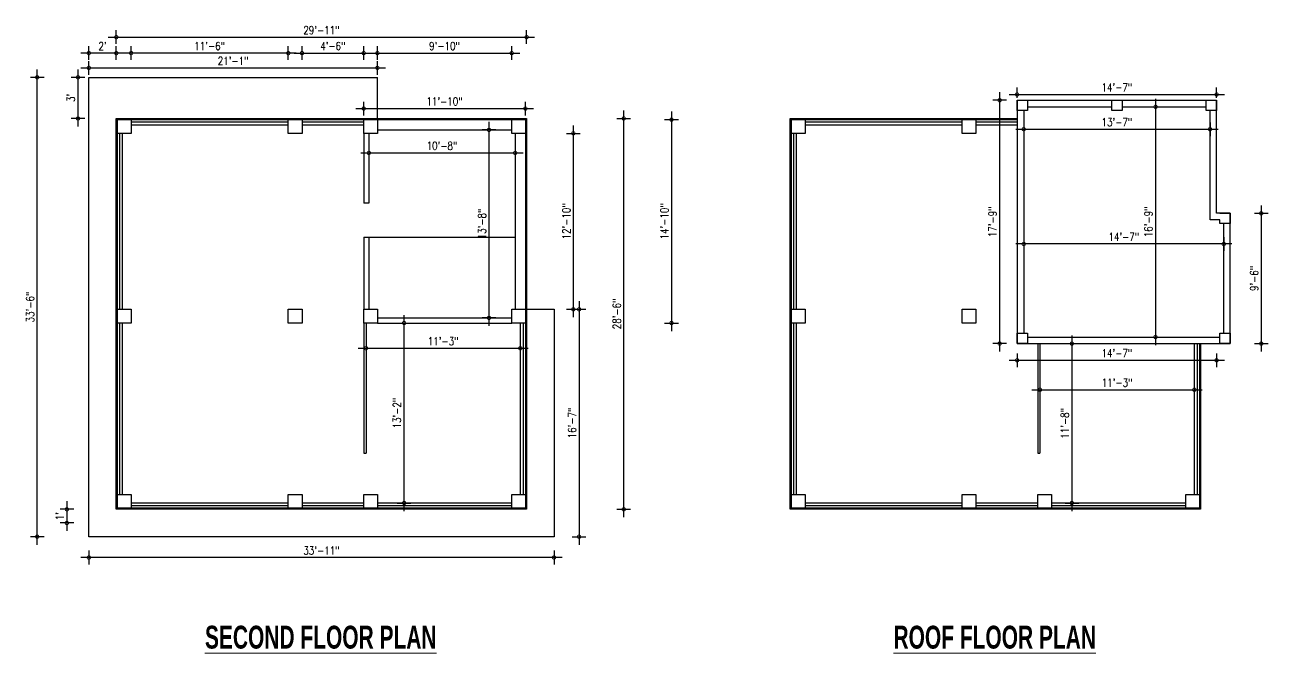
# Model space of a CAD drawing. Header units: inches. Extents: x -5000150 to -4989519, y -3262115 to -3259800.
# Drawn here: x -4990606 to -4989519, y -3262061 to -3261512 of the extents above; entities that cross this region are included whole.
import ezdxf

# ---------------------------------------------------------------- set-up
doc = ezdxf.new("R2010")
doc.units = ezdxf.units.IN
doc.header["$LTSCALE"] = 2
doc.header["$MEASUREMENT"] = 0
doc.header["$PDMODE"] = 34
doc.layers.get('0').update_dxf_attribs({"linetype": 'CONTINUOUS'})
doc.layers.get('DEFPOINTS').update_dxf_attribs({"color": 141, "linetype": 'CONTINUOUS'})
doc.layers.add('Text-100.w', color=254, linetype='CONTINUOUS', lineweight=9)
doc.styles.add('Arial', font='arial.ttf', dxfattribs={"width": 0.8, "height": 12})
doc.styles.add('ROMANS', font='Romans.shx', dxfattribs={"width": 0.8})
doc.dimstyles.new('8 SCALE', dxfattribs={"dimscale": 0, "dimtxt": 7, "dimasz": 6, "dimexe": 6, "dimexo": 2, "dimgap": 2, "dimtad": 1, "dimdec": 0, "dimzin": 0, "dimdsep": 46, "dimlunit": 4, "dimtxsty": 'ROMANS', "dimblk": 'DOTSMALL', "dimcen": 0, "dimdle": 7, "dimclrd": 8, "dimclre": 8, "dimclrt": 3, "dimadec": 0, "dimazin": 0, "dimtfac": 1, "dimtdec": 0, "dimtofl": 0, "dimtmove": 2, "dimatfit": 3, "dimfxl": 6, "dimfxlon": 1, "dimtolj": 1, "dimtzin": 0, "dimarcsym": 0})

# ---------------------------------------------------------------- blocks, each defined once
blk = doc.blocks.new('_DOTSMALL')
at = {"color": 0, "linetype": 'ByBlock', "const_width": 0.5}
blk.add_lwpolyline([(-0.0625, 0, 1), (0.0625, 0, 1)], format="xyb", close=True, dxfattribs=at)
blk = doc.blocks.new('*D594')
at = {"color": 8, "lineweight": -2, "ltscale": 0.5, "transparency": 16777216}
for p, q in [((-4990363.9, -3261542.4), (-4990363.9, -3261530.4)), ((-4990309.9, -3261542.4), (-4990309.9, -3261530.4)), ((-4990370.9, -3261536.4), (-4990302.9, -3261536.4))]:
    blk.add_line(p, q, dxfattribs=at)
at = {"layer": 'DEFPOINTS', "color": 0, "ltscale": 0.5, "transparency": 16777216}
for p in [(-4990309.9, -3261536.4), (-4990363.9, -3261594.6), (-4990309.9, -3261594.6)]:
    blk.add_point(p, dxfattribs=at)
at = {"color": 8, "lineweight": -2, "ltscale": 0.5, "transparency": 16777216, "xscale": 6, "yscale": 6, "zscale": 6, "rotation": 180}
blk.add_blockref('_DOTSMALL', (-4990363.9, -3261536.4), dxfattribs=at)
at = {"color": 8, "lineweight": -2, "ltscale": 0.5, "transparency": 16777216, "xscale": 6, "yscale": 6, "zscale": 6}
blk.add_blockref('_DOTSMALL', (-4990309.9, -3261536.4), dxfattribs=at)
at = {"color": 3, "ltscale": 0.5, "transparency": 16777216, "insert": (-4990336.9, -3261530.2), "char_height": 7, "attachment_point": 5, "style": 'ROMANS'}
blk.add_mtext('\\A1;4\'-6"', dxfattribs=at)
blk = doc.blocks.new('*D595')
at = {"color": 8, "lineweight": -2, "ltscale": 0.5, "transparency": 16777216}
for p, q in [((-4990297.9, -3261542.4), (-4990297.9, -3261530.4)), ((-4990180.4, -3261542.4), (-4990180.4, -3261530.4)), ((-4990304.9, -3261536.4), (-4990173.4, -3261536.4))]:
    blk.add_line(p, q, dxfattribs=at)
at = {"layer": 'DEFPOINTS', "color": 0, "ltscale": 0.5, "transparency": 16777216}
for p in [(-4990180.4, -3261536.4), (-4990297.9, -3261594.6), (-4990180.4, -3261594.6)]:
    blk.add_point(p, dxfattribs=at)
at = {"color": 8, "lineweight": -2, "ltscale": 0.5, "transparency": 16777216, "xscale": 6, "yscale": 6, "zscale": 6, "rotation": 180}
blk.add_blockref('_DOTSMALL', (-4990297.9, -3261536.4), dxfattribs=at)
at = {"color": 8, "lineweight": -2, "ltscale": 0.5, "transparency": 16777216, "xscale": 6, "yscale": 6, "zscale": 6}
blk.add_blockref('_DOTSMALL', (-4990180.4, -3261536.4), dxfattribs=at)
at = {"color": 3, "ltscale": 0.5, "transparency": 16777216, "insert": (-4990239.2, -3261530.2), "char_height": 7, "attachment_point": 5, "style": 'ROMANS'}
blk.add_mtext('\\A1;9\'-10"', dxfattribs=at)
blk = doc.blocks.new('*D596')
at = {"color": 8, "lineweight": -2, "ltscale": 0.5, "transparency": 16777216}
for p, q in [((-4990513.4, -3261542.4), (-4990513.4, -3261530.4)), ((-4990375.9, -3261542.4), (-4990375.9, -3261530.4)), ((-4990368.9, -3261536.4), (-4990520.4, -3261536.4))]:
    blk.add_line(p, q, dxfattribs=at)
at = {"layer": 'DEFPOINTS', "color": 0, "ltscale": 0.5, "transparency": 16777216}
for p in [(-4990513.4, -3261536.4), (-4990513.4, -3261594.6), (-4990375.9, -3261594.6)]:
    blk.add_point(p, dxfattribs=at)
at = {"color": 8, "lineweight": -2, "ltscale": 0.5, "transparency": 16777216, "xscale": 6, "yscale": 6, "zscale": 6, "rotation": 180}
blk.add_blockref('_DOTSMALL', (-4990513.4, -3261536.4), dxfattribs=at)
at = {"color": 8, "lineweight": -2, "ltscale": 0.5, "transparency": 16777216, "xscale": 6, "yscale": 6, "zscale": 6}
blk.add_blockref('_DOTSMALL', (-4990375.9, -3261536.4), dxfattribs=at)
at = {"color": 3, "ltscale": 0.5, "transparency": 16777216, "insert": (-4990444.7, -3261530.2), "char_height": 7, "attachment_point": 5, "style": 'ROMANS'}
blk.add_mtext('\\A1;11\'-6"', dxfattribs=at)
blk = doc.blocks.new('*D597')
at = {"color": 8, "lineweight": -2, "ltscale": 0.5, "transparency": 16777216}
for p, q in [((-4990533.4, -3261522.4), (-4990160.4, -3261522.4)), ((-4990526.4, -3261528.4), (-4990526.4, -3261516.4)), ((-4990167.4, -3261528.4), (-4990167.4, -3261516.4))]:
    blk.add_line(p, q, dxfattribs=at)
at = {"layer": 'DEFPOINTS', "color": 0, "ltscale": 0.5, "transparency": 16777216}
for p in [(-4990167.4, -3261522.4), (-4990526.4, -3261593.6), (-4990167.4, -3261593.6)]:
    blk.add_point(p, dxfattribs=at)
at = {"color": 8, "lineweight": -2, "ltscale": 0.5, "transparency": 16777216, "xscale": 6, "yscale": 6, "zscale": 6, "rotation": 180}
blk.add_blockref('_DOTSMALL', (-4990526.4, -3261522.4), dxfattribs=at)
at = {"color": 8, "lineweight": -2, "ltscale": 0.5, "transparency": 16777216, "xscale": 6, "yscale": 6, "zscale": 6}
blk.add_blockref('_DOTSMALL', (-4990167.4, -3261522.4), dxfattribs=at)
at = {"color": 3, "ltscale": 0.5, "transparency": 16777216, "insert": (-4990346.9, -3261516.3), "char_height": 7, "attachment_point": 5, "style": 'ROMANS'}
blk.add_mtext('\\A1;29\'-11"', dxfattribs=at)
blk = doc.blocks.new('*D598')
at = {"color": 8, "lineweight": -2, "ltscale": 0.5, "transparency": 16777216}
for p, q in [((-4990082.4, -3261942.6), (-4990082.4, -3261586.6)), ((-4990088.4, -3261593.6), (-4990076.4, -3261593.6)), ((-4990088.4, -3261935.6), (-4990076.4, -3261935.6))]:
    blk.add_line(p, q, dxfattribs=at)
at = {"layer": 'DEFPOINTS', "color": 0, "ltscale": 0.5, "transparency": 16777216}
for p in [(-4990167.4, -3261593.6), (-4990082.4, -3261593.6), (-4990167.4, -3261935.6)]:
    blk.add_point(p, dxfattribs=at)
at = {"color": 8, "lineweight": -2, "ltscale": 0.5, "transparency": 16777216, "xscale": 6, "yscale": 6, "zscale": 6}
for p, rotation in [((-4990082.4, -3261593.6), 90), ((-4990082.4, -3261935.6), 270)]:
    blk.add_blockref('_DOTSMALL', p, dxfattribs=dict(at, rotation=rotation))
at = {"color": 3, "ltscale": 0.5, "transparency": 16777216, "insert": (-4990088.5, -3261764.6), "char_height": 7, "attachment_point": 5, "rotation": 90, "style": 'ROMANS'}
blk.add_mtext('\\A1;28\'-6"', dxfattribs=at)
blk = doc.blocks.new('*D599')
at = {"color": 8, "lineweight": -2, "ltscale": 0.5, "transparency": 16777216}
for p, q in [((-4990126.5, -3261767.6), (-4990126.5, -3261599.6)), ((-4990132.5, -3261606.6), (-4990120.5, -3261606.6)), ((-4990132.5, -3261760.6), (-4990120.5, -3261760.6))]:
    blk.add_line(p, q, dxfattribs=at)
at = {"layer": 'DEFPOINTS', "color": 0, "ltscale": 0.5, "transparency": 16777216}
for p in [(-4990180.4, -3261606.6), (-4990126.5, -3261606.6), (-4990180.4, -3261760.6)]:
    blk.add_point(p, dxfattribs=at)
at = {"color": 8, "lineweight": -2, "ltscale": 0.5, "transparency": 16777216, "xscale": 6, "yscale": 6, "zscale": 6}
for p, rotation in [((-4990126.5, -3261606.6), 90), ((-4990126.5, -3261760.6), 270)]:
    blk.add_blockref('_DOTSMALL', p, dxfattribs=dict(at, rotation=rotation))
at = {"color": 3, "ltscale": 0.5, "transparency": 16777216, "insert": (-4990132.6, -3261683.6), "char_height": 7, "attachment_point": 5, "rotation": 90, "style": 'ROMANS'}
blk.add_mtext('\\A1;12\'-10"', dxfattribs=at)
blk = doc.blocks.new('*D600')
at = {"color": 8, "lineweight": -2, "ltscale": 0.5, "transparency": 16777216}
for p, q in [((-4990121.5, -3261753.6), (-4990121.5, -3261966.6)), ((-4990127.5, -3261760.6), (-4990115.5, -3261760.6)), ((-4990127.5, -3261959.6), (-4990115.5, -3261959.6))]:
    blk.add_line(p, q, dxfattribs=at)
at = {"layer": 'DEFPOINTS', "color": 0, "ltscale": 0.5, "transparency": 16777216}
for p in [(-4990143.4, -3261760.6), (-4990143.4, -3261959.6), (-4990121.5, -3261959.6)]:
    blk.add_point(p, dxfattribs=at)
at = {"color": 8, "lineweight": -2, "ltscale": 0.5, "transparency": 16777216, "xscale": 6, "yscale": 6, "zscale": 6}
for p, rotation in [((-4990121.5, -3261760.6), 90), ((-4990121.5, -3261959.6), 270)]:
    blk.add_blockref('_DOTSMALL', p, dxfattribs=dict(at, rotation=rotation))
at = {"color": 3, "ltscale": 0.5, "transparency": 16777216, "insert": (-4990127.6, -3261860.1), "char_height": 7, "attachment_point": 5, "rotation": 90, "style": 'ROMANS'}
blk.add_mtext('\\A1;16\'-7"', dxfattribs=at)
blk = doc.blocks.new('*D601')
at = {"color": 8, "lineweight": -2, "ltscale": 0.5, "transparency": 16777216}
for p, q in [((-4990280.6, -3261772.6), (-4990268.6, -3261772.6)), ((-4990274.6, -3261937.1), (-4990274.6, -3261765.6)), ((-4990280.6, -3261930.1), (-4990268.6, -3261930.1))]:
    blk.add_line(p, q, dxfattribs=at)
at = {"layer": 'DEFPOINTS', "color": 0, "ltscale": 0.5, "transparency": 16777216}
for p in [(-4990297.9, -3261772.6), (-4990274.6, -3261772.6), (-4990297.9, -3261930.1)]:
    blk.add_point(p, dxfattribs=at)
at = {"color": 8, "lineweight": -2, "ltscale": 0.5, "transparency": 16777216, "xscale": 6, "yscale": 6, "zscale": 6}
for p, rotation in [((-4990274.6, -3261772.6), 90), ((-4990274.6, -3261930.1), 270)]:
    blk.add_blockref('_DOTSMALL', p, dxfattribs=dict(at, rotation=rotation))
at = {"color": 3, "ltscale": 0.5, "transparency": 16777216, "insert": (-4990280.8, -3261851.4), "char_height": 7, "attachment_point": 5, "rotation": 90, "style": 'ROMANS'}
blk.add_mtext('\\A1;13\'-2"', dxfattribs=at)
blk = doc.blocks.new('*D619')
at = {"color": 8, "lineweight": -2, "ltscale": 0.5, "transparency": 16777216}
for p, q in [((-4989745.2, -3261805.2), (-4989556.7, -3261805.2)), ((-4989738.2, -3261799.2), (-4989738.2, -3261811.2)), ((-4989563.7, -3261799.2), (-4989563.7, -3261811.2))]:
    blk.add_line(p, q, dxfattribs=at)
at = {"layer": 'DEFPOINTS', "color": 0, "ltscale": 0.5, "transparency": 16777216}
for p in [(-4989738.2, -3261790.6), (-4989563.7, -3261790.6), (-4989563.7, -3261805.2)]:
    blk.add_point(p, dxfattribs=at)
at = {"color": 8, "lineweight": -2, "ltscale": 0.5, "transparency": 16777216, "xscale": 6, "yscale": 6, "zscale": 6, "rotation": 180}
blk.add_blockref('_DOTSMALL', (-4989738.2, -3261805.2), dxfattribs=at)
at = {"color": 8, "lineweight": -2, "ltscale": 0.5, "transparency": 16777216, "xscale": 6, "yscale": 6, "zscale": 6}
blk.add_blockref('_DOTSMALL', (-4989563.7, -3261805.2), dxfattribs=at)
at = {"color": 3, "ltscale": 0.5, "transparency": 16777216, "insert": (-4989650.9, -3261799), "char_height": 7, "attachment_point": 5, "style": 'ROMANS'}
blk.add_mtext('\\A1;14\'-7"', dxfattribs=at)
blk = doc.blocks.new('*D621')
at = {"color": 8, "lineweight": -2, "ltscale": 0.5, "transparency": 16777216}
for p, q in [((-4989732.4, -3261597), (-4989732.4, -3261609)), ((-4989569.4, -3261597), (-4989569.4, -3261609)), ((-4989739.4, -3261603), (-4989562.4, -3261603))]:
    blk.add_line(p, q, dxfattribs=at)
at = {"layer": 'DEFPOINTS', "color": 0, "ltscale": 0.5, "transparency": 16777216}
for p in [(-4989732.4, -3261586.6), (-4989569.4, -3261586.6), (-4989569.4, -3261603)]:
    blk.add_point(p, dxfattribs=at)
at = {"color": 8, "lineweight": -2, "ltscale": 0.5, "transparency": 16777216, "xscale": 6, "yscale": 6, "zscale": 6, "rotation": 180}
blk.add_blockref('_DOTSMALL', (-4989732.4, -3261603), dxfattribs=at)
at = {"color": 8, "lineweight": -2, "ltscale": 0.5, "transparency": 16777216, "xscale": 6, "yscale": 6, "zscale": 6}
blk.add_blockref('_DOTSMALL', (-4989569.4, -3261603), dxfattribs=at)
at = {"color": 3, "ltscale": 0.5, "transparency": 16777216, "insert": (-4989650.9, -3261596.8), "char_height": 7, "attachment_point": 5, "style": 'ROMANS'}
blk.add_mtext('\\A1;13\'-7"', dxfattribs=at)
blk = doc.blocks.new('*D622')
at = {"color": 8, "lineweight": -2, "ltscale": 0.5, "transparency": 16777216}
for p, q in [((-4989732.4, -3261697.4), (-4989732.4, -3261709.4)), ((-4989557.4, -3261697.4), (-4989557.4, -3261709.4)), ((-4989550.4, -3261703.4), (-4989739.4, -3261703.4))]:
    blk.add_line(p, q, dxfattribs=at)
at = {"layer": 'DEFPOINTS', "color": 0, "ltscale": 0.5, "transparency": 16777216}
for p in [(-4989732.4, -3261685.6), (-4989557.4, -3261685.6), (-4989732.4, -3261703.4)]:
    blk.add_point(p, dxfattribs=at)
at = {"color": 8, "lineweight": -2, "ltscale": 0.5, "transparency": 16777216, "xscale": 6, "yscale": 6, "zscale": 6, "rotation": 180}
blk.add_blockref('_DOTSMALL', (-4989732.4, -3261703.4), dxfattribs=at)
at = {"color": 8, "lineweight": -2, "ltscale": 0.5, "transparency": 16777216, "xscale": 6, "yscale": 6, "zscale": 6}
blk.add_blockref('_DOTSMALL', (-4989557.4, -3261703.4), dxfattribs=at)
at = {"color": 3, "ltscale": 0.5, "transparency": 16777216, "insert": (-4989644.9, -3261697.2), "char_height": 7, "attachment_point": 5, "style": 'ROMANS'}
blk.add_mtext('\\A1;14\'-7"', dxfattribs=at)
blk = doc.blocks.new('*D623')
at = {"color": 8, "lineweight": -2, "ltscale": 0.5, "transparency": 16777216}
for p, q in [((-4989617.1, -3261576.4), (-4989617.1, -3261791.9)), ((-4989623.1, -3261583.4), (-4989611.1, -3261583.4)), ((-4989623.1, -3261784.9), (-4989611.1, -3261784.9))]:
    blk.add_line(p, q, dxfattribs=at)
at = {"layer": 'DEFPOINTS', "color": 0, "ltscale": 0.5, "transparency": 16777216}
for p in [(-4989646.4, -3261583.4), (-4989646.4, -3261784.9), (-4989617.1, -3261784.9)]:
    blk.add_point(p, dxfattribs=at)
at = {"color": 8, "lineweight": -2, "ltscale": 0.5, "transparency": 16777216, "xscale": 6, "yscale": 6, "zscale": 6}
for p, rotation in [((-4989617.1, -3261583.4), 90), ((-4989617.1, -3261784.9), 270)]:
    blk.add_blockref('_DOTSMALL', p, dxfattribs=dict(at, rotation=rotation))
at = {"color": 3, "ltscale": 0.5, "transparency": 16777216, "insert": (-4989623.3, -3261684.1), "char_height": 7, "attachment_point": 5, "rotation": 90, "style": 'ROMANS'}
blk.add_mtext('\\A1;16\'-9"', dxfattribs=at)
blk = doc.blocks.new('*D624')
at = {"color": 8, "lineweight": -2, "ltscale": 0.5, "transparency": 16777216}
for p, q in [((-4989747.5, -3261577.6), (-4989759.5, -3261577.6)), ((-4989753.5, -3261570.6), (-4989753.5, -3261797.6)), ((-4989747.5, -3261790.6), (-4989759.5, -3261790.6))]:
    blk.add_line(p, q, dxfattribs=at)
at = {"layer": 'DEFPOINTS', "color": 0, "ltscale": 0.5, "transparency": 16777216}
for p in [(-4989738.2, -3261577.6), (-4989753.5, -3261790.6), (-4989738.2, -3261790.6)]:
    blk.add_point(p, dxfattribs=at)
at = {"color": 8, "lineweight": -2, "ltscale": 0.5, "transparency": 16777216, "xscale": 6, "yscale": 6, "zscale": 6}
for p, rotation in [((-4989753.5, -3261577.6), 90), ((-4989753.5, -3261790.6), 270)]:
    blk.add_blockref('_DOTSMALL', p, dxfattribs=dict(at, rotation=rotation))
at = {"color": 3, "ltscale": 0.5, "transparency": 16777216, "insert": (-4989759.7, -3261684.1), "char_height": 7, "attachment_point": 5, "rotation": 90, "style": 'ROMANS'}
blk.add_mtext('\\A1;17\'-9"', dxfattribs=at)
blk = doc.blocks.new('*D625')
at = {"color": 8, "lineweight": -2, "ltscale": 0.5, "transparency": 16777216}
for p, q in [((-4989530.6, -3261676.6), (-4989518.6, -3261676.6)), ((-4989524.6, -3261669.6), (-4989524.6, -3261797.6)), ((-4989530.6, -3261790.6), (-4989518.6, -3261790.6))]:
    blk.add_line(p, q, dxfattribs=at)
at = {"layer": 'DEFPOINTS', "color": 0, "ltscale": 0.5, "transparency": 16777216}
for p in [(-4989551.7, -3261676.6), (-4989551.7, -3261790.6), (-4989524.6, -3261790.6)]:
    blk.add_point(p, dxfattribs=at)
at = {"color": 8, "lineweight": -2, "ltscale": 0.5, "transparency": 16777216, "xscale": 6, "yscale": 6, "zscale": 6}
for p, rotation in [((-4989524.6, -3261676.6), 90), ((-4989524.6, -3261790.6), 270)]:
    blk.add_blockref('_DOTSMALL', p, dxfattribs=dict(at, rotation=rotation))
at = {"color": 3, "ltscale": 0.5, "transparency": 16777216, "insert": (-4989530.7, -3261733.6), "char_height": 7, "attachment_point": 5, "rotation": 90, "style": 'ROMANS'}
blk.add_mtext('\\A1;9\'-6"', dxfattribs=at)
blk = doc.blocks.new('*D626')
at = {"color": 8, "lineweight": -2, "ltscale": 0.5, "transparency": 16777216}
for p, q in [((-4989718.2, -3261825), (-4989718.2, -3261837)), ((-4989583.2, -3261825), (-4989583.2, -3261837)), ((-4989725.2, -3261831), (-4989576.2, -3261831))]:
    blk.add_line(p, q, dxfattribs=at)
at = {"layer": 'DEFPOINTS', "color": 0, "ltscale": 0.5, "transparency": 16777216}
for p in [(-4989718.2, -3261790.6), (-4989583.2, -3261790.6), (-4989583.2, -3261831)]:
    blk.add_point(p, dxfattribs=at)
at = {"color": 8, "lineweight": -2, "ltscale": 0.5, "transparency": 16777216, "xscale": 6, "yscale": 6, "zscale": 6, "rotation": 180}
blk.add_blockref('_DOTSMALL', (-4989718.2, -3261831), dxfattribs=at)
at = {"color": 8, "lineweight": -2, "ltscale": 0.5, "transparency": 16777216, "xscale": 6, "yscale": 6, "zscale": 6}
blk.add_blockref('_DOTSMALL', (-4989583.2, -3261831), dxfattribs=at)
at = {"color": 3, "ltscale": 0.5, "transparency": 16777216, "insert": (-4989650.7, -3261824.8), "char_height": 7, "attachment_point": 5, "style": 'ROMANS'}
blk.add_mtext('\\A1;11\'-3"', dxfattribs=at)
blk = doc.blocks.new('*D627')
at = {"color": 8, "lineweight": -2, "ltscale": 0.5, "transparency": 16777216}
for p, q in [((-4989690.3, -3261783.6), (-4989690.3, -3261937.1)), ((-4989696.3, -3261790.6), (-4989684.3, -3261790.6)), ((-4989696.3, -3261930.1), (-4989684.3, -3261930.1))]:
    blk.add_line(p, q, dxfattribs=at)
at = {"layer": 'DEFPOINTS', "color": 0, "ltscale": 0.5, "transparency": 16777216}
for p in [(-4989718.2, -3261790.6), (-4989708.2, -3261930.1), (-4989690.3, -3261930.1)]:
    blk.add_point(p, dxfattribs=at)
at = {"color": 8, "lineweight": -2, "ltscale": 0.5, "transparency": 16777216, "xscale": 6, "yscale": 6, "zscale": 6}
for p, rotation in [((-4989690.3, -3261790.6), 90), ((-4989690.3, -3261930.1), 270)]:
    blk.add_blockref('_DOTSMALL', p, dxfattribs=dict(at, rotation=rotation))
at = {"color": 3, "ltscale": 0.5, "transparency": 16777216, "insert": (-4989696.4, -3261860.4), "char_height": 7, "attachment_point": 5, "rotation": 90, "style": 'ROMANS'}
blk.add_mtext('\\A1;11\'-8"', dxfattribs=at)
blk = doc.blocks.new('*D628')
at = {"color": 8, "lineweight": -2, "ltscale": 0.5, "transparency": 16777216}
for p, q in [((-4990314.9, -3261794.7), (-4990165.9, -3261794.7)), ((-4990307.9, -3261788.7), (-4990307.9, -3261800.7)), ((-4990172.9, -3261788.7), (-4990172.9, -3261800.7))]:
    blk.add_line(p, q, dxfattribs=at)
at = {"layer": 'DEFPOINTS', "color": 0, "ltscale": 0.5, "transparency": 16777216}
for p in [(-4990307.9, -3261772.6), (-4990172.9, -3261772.6), (-4990172.9, -3261794.7)]:
    blk.add_point(p, dxfattribs=at)
at = {"color": 8, "lineweight": -2, "ltscale": 0.5, "transparency": 16777216, "xscale": 6, "yscale": 6, "zscale": 6, "rotation": 180}
blk.add_blockref('_DOTSMALL', (-4990307.9, -3261794.7), dxfattribs=at)
at = {"color": 8, "lineweight": -2, "ltscale": 0.5, "transparency": 16777216, "xscale": 6, "yscale": 6, "zscale": 6}
blk.add_blockref('_DOTSMALL', (-4990172.9, -3261794.7), dxfattribs=at)
at = {"color": 3, "ltscale": 0.5, "transparency": 16777216, "insert": (-4990240.4, -3261788.5), "char_height": 7, "attachment_point": 5, "style": 'ROMANS'}
blk.add_mtext('\\A1;11\'-3"', dxfattribs=at)
blk = doc.blocks.new('*D629')
at = {"color": 8, "lineweight": -2, "ltscale": 0.5, "transparency": 16777216}
for p, q in [((-4989738.2, -3261575.6), (-4989738.2, -3261566.6)), ((-4989563.7, -3261575.6), (-4989563.7, -3261566.6)), ((-4989745.2, -3261572.6), (-4989556.7, -3261572.6))]:
    blk.add_line(p, q, dxfattribs=at)
at = {"layer": 'DEFPOINTS', "color": 0, "ltscale": 0.5, "transparency": 16777216}
for p in [(-4989738.2, -3261577.6), (-4989563.7, -3261572.6), (-4989563.7, -3261577.6)]:
    blk.add_point(p, dxfattribs=at)
at = {"color": 8, "lineweight": -2, "ltscale": 0.5, "transparency": 16777216, "xscale": 6, "yscale": 6, "zscale": 6, "rotation": 180}
blk.add_blockref('_DOTSMALL', (-4989738.2, -3261572.6), dxfattribs=at)
at = {"color": 8, "lineweight": -2, "ltscale": 0.5, "transparency": 16777216, "xscale": 6, "yscale": 6, "zscale": 6}
blk.add_blockref('_DOTSMALL', (-4989563.7, -3261572.6), dxfattribs=at)
at = {"color": 3, "ltscale": 0.5, "transparency": 16777216, "insert": (-4989650.9, -3261566.4), "char_height": 7, "attachment_point": 5, "style": 'ROMANS'}
blk.add_mtext('\\A1;14\'-7"', dxfattribs=at)
blk = doc.blocks.new('*D634')
at = {"color": 8, "lineweight": -2, "ltscale": 0.5, "transparency": 16777216}
for p, q in [((-4990563.6, -3261935.6), (-4990575.6, -3261935.6)), ((-4990569.6, -3261928.6), (-4990569.6, -3261954.6)), ((-4990563.6, -3261947.6), (-4990575.6, -3261947.6))]:
    blk.add_line(p, q, dxfattribs=at)
at = {"layer": 'DEFPOINTS', "color": 0, "ltscale": 0.5, "transparency": 16777216}
for p in [(-4990526.4, -3261935.6), (-4990569.6, -3261947.6), (-4990526.4, -3261947.6)]:
    blk.add_point(p, dxfattribs=at)
at = {"color": 8, "lineweight": -2, "ltscale": 0.5, "transparency": 16777216, "xscale": 6, "yscale": 6, "zscale": 6}
for p, rotation in [((-4990569.6, -3261935.6), 90), ((-4990569.6, -3261947.6), 270)]:
    blk.add_blockref('_DOTSMALL', p, dxfattribs=dict(at, rotation=rotation))
at = {"color": 3, "ltscale": 0.5, "transparency": 16777216, "insert": (-4990575.8, -3261941.6), "char_height": 7, "attachment_point": 5, "rotation": 90, "style": 'ROMANS'}
blk.add_mtext("\\A1;1'", dxfattribs=at)
blk = doc.blocks.new('*D635')
at = {"color": 8, "lineweight": -2, "ltscale": 0.5, "transparency": 16777216}
for p, q in [((-4990550.4, -3261542.4), (-4990550.4, -3261530.4)), ((-4990526.4, -3261542.4), (-4990526.4, -3261530.4)), ((-4990519.4, -3261536.4), (-4990557.4, -3261536.4))]:
    blk.add_line(p, q, dxfattribs=at)
at = {"layer": 'DEFPOINTS', "color": 0, "ltscale": 0.5, "transparency": 16777216}
for p in [(-4990550.4, -3261536.4), (-4990550.4, -3261593.6), (-4990526.4, -3261593.6)]:
    blk.add_point(p, dxfattribs=at)
at = {"color": 8, "lineweight": -2, "ltscale": 0.5, "transparency": 16777216, "xscale": 6, "yscale": 6, "zscale": 6, "rotation": 180}
blk.add_blockref('_DOTSMALL', (-4990550.4, -3261536.4), dxfattribs=at)
at = {"color": 8, "lineweight": -2, "ltscale": 0.5, "transparency": 16777216, "xscale": 6, "yscale": 6, "zscale": 6}
blk.add_blockref('_DOTSMALL', (-4990526.4, -3261536.4), dxfattribs=at)
at = {"color": 3, "ltscale": 0.5, "transparency": 16777216, "insert": (-4990538.4, -3261530.2), "char_height": 7, "attachment_point": 5, "style": 'ROMANS'}
blk.add_mtext("\\A1;2'", dxfattribs=at)
blk = doc.blocks.new('*D636')
at = {"color": 8, "lineweight": -2, "ltscale": 0.5, "transparency": 16777216}
for p, q in [((-4990553.9, -3261557.6), (-4990565.9, -3261557.6)), ((-4990559.9, -3261550.6), (-4990559.9, -3261600.6)), ((-4990553.9, -3261593.6), (-4990565.9, -3261593.6))]:
    blk.add_line(p, q, dxfattribs=at)
at = {"layer": 'DEFPOINTS', "color": 0, "ltscale": 0.5, "transparency": 16777216}
for p in [(-4990550.4, -3261557.6), (-4990559.9, -3261593.6), (-4990526.4, -3261593.6)]:
    blk.add_point(p, dxfattribs=at)
at = {"color": 8, "lineweight": -2, "ltscale": 0.5, "transparency": 16777216, "xscale": 6, "yscale": 6, "zscale": 6}
for p, rotation in [((-4990559.9, -3261557.6), 90), ((-4990559.9, -3261593.6), 270)]:
    blk.add_blockref('_DOTSMALL', p, dxfattribs=dict(at, rotation=rotation))
at = {"color": 3, "ltscale": 0.5, "transparency": 16777216, "insert": (-4990566.1, -3261575.6), "char_height": 7, "attachment_point": 5, "rotation": 90, "style": 'ROMANS'}
blk.add_mtext("\\A1;3'", dxfattribs=at)
blk = doc.blocks.new('*D637')
at = {"color": 8, "lineweight": -2, "ltscale": 0.5, "transparency": 16777216}
for p, q in [((-4990550.4, -3261555.3), (-4990550.4, -3261543.3)), ((-4990297.9, -3261555.3), (-4990297.9, -3261543.3)), ((-4990557.4, -3261549.3), (-4990290.9, -3261549.3))]:
    blk.add_line(p, q, dxfattribs=at)
at = {"layer": 'DEFPOINTS', "color": 0, "ltscale": 0.5, "transparency": 16777216}
for p in [(-4990550.4, -3261557.6), (-4990297.9, -3261549.3), (-4990297.9, -3261557.6)]:
    blk.add_point(p, dxfattribs=at)
at = {"color": 8, "lineweight": -2, "ltscale": 0.5, "transparency": 16777216, "xscale": 6, "yscale": 6, "zscale": 6, "rotation": 180}
blk.add_blockref('_DOTSMALL', (-4990550.4, -3261549.3), dxfattribs=at)
at = {"color": 8, "lineweight": -2, "ltscale": 0.5, "transparency": 16777216, "xscale": 6, "yscale": 6, "zscale": 6}
blk.add_blockref('_DOTSMALL', (-4990297.9, -3261549.3), dxfattribs=at)
at = {"color": 3, "ltscale": 0.5, "transparency": 16777216, "insert": (-4990424.2, -3261543.2), "char_height": 7, "attachment_point": 5, "style": 'ROMANS'}
blk.add_mtext('\\A1;21\'-1"', dxfattribs=at)
blk = doc.blocks.new('*D638')
at = {"color": 8, "lineweight": -2, "ltscale": 0.5, "transparency": 16777216}
for p, q in [((-4990589.6, -3261557.6), (-4990601.6, -3261557.6)), ((-4990595.6, -3261966.6), (-4990595.6, -3261550.6)), ((-4990589.6, -3261959.6), (-4990601.6, -3261959.6))]:
    blk.add_line(p, q, dxfattribs=at)
at = {"layer": 'DEFPOINTS', "color": 0, "ltscale": 0.5, "transparency": 16777216}
for p in [(-4990595.6, -3261557.6), (-4990550.4, -3261557.6), (-4990550.4, -3261959.6)]:
    blk.add_point(p, dxfattribs=at)
at = {"color": 8, "lineweight": -2, "ltscale": 0.5, "transparency": 16777216, "xscale": 6, "yscale": 6, "zscale": 6}
for p, rotation in [((-4990595.6, -3261557.6), 90), ((-4990595.6, -3261959.6), 270)]:
    blk.add_blockref('_DOTSMALL', p, dxfattribs=dict(at, rotation=rotation))
at = {"color": 3, "ltscale": 0.5, "transparency": 16777216, "insert": (-4990601.8, -3261758.6), "char_height": 7, "attachment_point": 5, "rotation": 90, "style": 'ROMANS'}
blk.add_mtext('\\A1;33\'-6"', dxfattribs=at)
blk = doc.blocks.new('*D639')
at = {"color": 8, "lineweight": -2, "ltscale": 0.5, "transparency": 16777216}
for p, q in [((-4990136.4, -3261977.8), (-4990557.4, -3261977.8)), ((-4990550.4, -3261971.8), (-4990550.4, -3261983.8)), ((-4990143.4, -3261971.8), (-4990143.4, -3261983.8))]:
    blk.add_line(p, q, dxfattribs=at)
at = {"layer": 'DEFPOINTS', "color": 0, "ltscale": 0.5, "transparency": 16777216}
for p in [(-4990550.4, -3261959.6), (-4990143.4, -3261959.6), (-4990550.4, -3261977.8)]:
    blk.add_point(p, dxfattribs=at)
at = {"color": 8, "lineweight": -2, "ltscale": 0.5, "transparency": 16777216, "xscale": 6, "yscale": 6, "zscale": 6, "rotation": 180}
blk.add_blockref('_DOTSMALL', (-4990550.4, -3261977.8), dxfattribs=at)
at = {"color": 8, "lineweight": -2, "ltscale": 0.5, "transparency": 16777216, "xscale": 6, "yscale": 6, "zscale": 6}
blk.add_blockref('_DOTSMALL', (-4990143.4, -3261977.8), dxfattribs=at)
at = {"color": 3, "ltscale": 0.5, "transparency": 16777216, "insert": (-4990346.9, -3261971.7), "char_height": 7, "attachment_point": 5, "style": 'ROMANS'}
blk.add_mtext('\\A1;33\'-11"', dxfattribs=at)
blk = doc.blocks.new('*D655')
at = {"color": 8, "lineweight": -2, "ltscale": 0.5, "transparency": 16777216}
for p, q in [((-4990305.4, -3261617.7), (-4990305.4, -3261629.7)), ((-4990177.4, -3261617.7), (-4990177.4, -3261629.7)), ((-4990312.4, -3261623.7), (-4990170.4, -3261623.7))]:
    blk.add_line(p, q, dxfattribs=at)
at = {"layer": 'DEFPOINTS', "color": 0, "ltscale": 0.5, "transparency": 16777216}
for p in [(-4990305.4, -3261606.6), (-4990177.4, -3261606.6), (-4990177.4, -3261623.7)]:
    blk.add_point(p, dxfattribs=at)
at = {"color": 8, "lineweight": -2, "ltscale": 0.5, "transparency": 16777216, "xscale": 6, "yscale": 6, "zscale": 6, "rotation": 180}
blk.add_blockref('_DOTSMALL', (-4990305.4, -3261623.7), dxfattribs=at)
at = {"color": 8, "lineweight": -2, "ltscale": 0.5, "transparency": 16777216, "xscale": 6, "yscale": 6, "zscale": 6}
blk.add_blockref('_DOTSMALL', (-4990177.4, -3261623.7), dxfattribs=at)
at = {"color": 3, "ltscale": 0.5, "transparency": 16777216, "insert": (-4990241.4, -3261617.5), "char_height": 7, "attachment_point": 5, "style": 'ROMANS'}
blk.add_mtext('\\A1;10\'-8"', dxfattribs=at)
blk = doc.blocks.new('*D656')
at = {"color": 8, "lineweight": -2, "ltscale": 0.5, "transparency": 16777216}
for p, q in [((-4990200.3, -3261596.6), (-4990200.3, -3261775.1)), ((-4990194.3, -3261603.6), (-4990206.3, -3261603.6)), ((-4990194.3, -3261768.1), (-4990206.3, -3261768.1))]:
    blk.add_line(p, q, dxfattribs=at)
at = {"layer": 'DEFPOINTS', "color": 0, "ltscale": 0.5, "transparency": 16777216}
for p in [(-4990180.4, -3261603.6), (-4990200.3, -3261768.1), (-4990180.4, -3261768.1)]:
    blk.add_point(p, dxfattribs=at)
at = {"color": 8, "lineweight": -2, "ltscale": 0.5, "transparency": 16777216, "xscale": 6, "yscale": 6, "zscale": 6}
for p, rotation in [((-4990200.3, -3261603.6), 90), ((-4990200.3, -3261768.1), 270)]:
    blk.add_blockref('_DOTSMALL', p, dxfattribs=dict(at, rotation=rotation))
at = {"color": 3, "ltscale": 0.5, "transparency": 16777216, "insert": (-4990206.4, -3261685.9), "char_height": 7, "attachment_point": 5, "rotation": 90, "style": 'ROMANS'}
blk.add_mtext('\\A1;13\'-8"', dxfattribs=at)
blk = doc.blocks.new('*D658')
at = {"color": 8, "lineweight": -2, "ltscale": 0.5, "transparency": 16777216}
for p, q in [((-4990309.9, -3261590.9), (-4990309.9, -3261578.9)), ((-4990168.4, -3261590.9), (-4990168.4, -3261578.9)), ((-4990316.9, -3261584.9), (-4990161.4, -3261584.9))]:
    blk.add_line(p, q, dxfattribs=at)
at = {"layer": 'DEFPOINTS', "color": 0, "ltscale": 0.5, "transparency": 16777216}
for p in [(-4990168.4, -3261584.9), (-4990309.9, -3261606.6), (-4990168.4, -3261606.6)]:
    blk.add_point(p, dxfattribs=at)
at = {"color": 8, "lineweight": -2, "ltscale": 0.5, "transparency": 16777216, "xscale": 6, "yscale": 6, "zscale": 6, "rotation": 180}
blk.add_blockref('_DOTSMALL', (-4990309.9, -3261584.9), dxfattribs=at)
at = {"color": 8, "lineweight": -2, "ltscale": 0.5, "transparency": 16777216, "xscale": 6, "yscale": 6, "zscale": 6}
blk.add_blockref('_DOTSMALL', (-4990168.4, -3261584.9), dxfattribs=at)
at = {"color": 3, "ltscale": 0.5, "transparency": 16777216, "insert": (-4990239.2, -3261578.7), "char_height": 7, "attachment_point": 5, "style": 'ROMANS'}
blk.add_mtext('\\A1;11\'-10"', dxfattribs=at)
blk = doc.blocks.new('*D659')
at = {"color": 8, "lineweight": -2, "ltscale": 0.5, "transparency": 16777216}
for p, q in [((-4990040.6, -3261587.6), (-4990040.6, -3261779.6)), ((-4990046.6, -3261594.6), (-4990034.6, -3261594.6)), ((-4990046.6, -3261772.6), (-4990034.6, -3261772.6))]:
    blk.add_line(p, q, dxfattribs=at)
at = {"layer": 'DEFPOINTS', "color": 0, "ltscale": 0.5, "transparency": 16777216}
for p in [(-4990168.4, -3261594.6), (-4990168.4, -3261772.6), (-4990040.6, -3261772.6)]:
    blk.add_point(p, dxfattribs=at)
at = {"color": 8, "lineweight": -2, "ltscale": 0.5, "transparency": 16777216, "xscale": 6, "yscale": 6, "zscale": 6}
for p, rotation in [((-4990040.6, -3261594.6), 90), ((-4990040.6, -3261772.6), 270)]:
    blk.add_blockref('_DOTSMALL', p, dxfattribs=dict(at, rotation=rotation))
at = {"color": 3, "ltscale": 0.5, "transparency": 16777216, "insert": (-4990046.8, -3261683.6), "char_height": 7, "attachment_point": 5, "rotation": 90, "style": 'ROMANS'}
blk.add_mtext('\\A1;14\'-10"', dxfattribs=at)

msp = doc.modelspace()

# ---------------------------------------------------------------- linework, layer by layer
at = {"ltscale": 0.5}
for p, q in [((-4990297.9, -3261593.6), (-4990297.9, -3261557.6)), ((-4989738.2, -3261577.6), (-4989563.7, -3261577.6)), ((-4989738.2, -3261577.6), (-4989738.2, -3261790.6)), ((-4989563.7, -3261676.6), (-4989563.7, -3261577.6)), ((-4989732.4, -3261586.6), (-4989732.4, -3261781.6)), ((-4989729.2, -3261583.4), (-4989655.4, -3261583.4)), ((-4989646.4, -3261583.4), (-4989572.7, -3261583.4)), ((-4989569.4, -3261682.4), (-4989569.4, -3261586.6)), ((-4990513.4, -3261596.6), (-4990375.9, -3261596.6)), ((-4990513.4, -3261599.1), (-4990375.9, -3261599.1)), ((-4990363.9, -3261596.6), (-4990309.9, -3261596.6)), ((-4990363.9, -3261599.1), (-4990309.9, -3261599.1)), ((-4989923.7, -3261596.6), (-4989786.2, -3261596.6)), ((-4989923.7, -3261599.1), (-4989786.2, -3261599.1)), ((-4989774.2, -3261596.6), (-4989738.2, -3261596.6)), ((-4989774.2, -3261599.1), (-4989738.2, -3261599.1)), ((-4990523.4, -3261760.6), (-4990523.4, -3261606.6)), ((-4990520.9, -3261760.6), (-4990520.9, -3261606.6)), ((-4990309.9, -3261606.6), (-4990309.9, -3261667.6)), ((-4990305.4, -3261606.6), (-4990305.4, -3261667.6)), ((-4990297.9, -3261603.6), (-4990180.4, -3261603.6)), ((-4990177.4, -3261606.6), (-4990177.4, -3261760.6)), ((-4989933.7, -3261760.6), (-4989933.7, -3261606.6)), ((-4989931.2, -3261760.6), (-4989931.2, -3261606.6)), ((-4990305.4, -3261667.6), (-4990309.9, -3261667.6)), ((-4989551.7, -3261676.6), (-4989563.7, -3261676.6)), ((-4989551.7, -3261790.6), (-4989551.7, -3261676.6)), ((-4989560.7, -3261682.4), (-4989569.4, -3261682.4)), ((-4989557.4, -3261781.6), (-4989557.4, -3261685.6)), ((-4990309.9, -3261697.6), (-4990177.4, -3261697.6)), ((-4990309.9, -3261697.6), (-4990309.9, -3261760.6)), ((-4990305.4, -3261697.6), (-4990305.4, -3261760.6)), ((-4990168.4, -3261760.6), (-4990143.4, -3261760.6)), ((-4990523.4, -3261922.6), (-4990523.4, -3261772.6)), ((-4990520.9, -3261922.6), (-4990520.9, -3261772.6)), ((-4990309.9, -3261772.6), (-4990309.9, -3261886.6)), ((-4990307.9, -3261772.6), (-4990307.9, -3261886.6)), ((-4990297.9, -3261768.1), (-4990180.4, -3261768.1)), ((-4990297.9, -3261772.6), (-4990180.4, -3261772.6)), ((-4990172.9, -3261772.6), (-4990172.9, -3261922.6)), ((-4990170.4, -3261772.6), (-4990170.4, -3261922.6)), ((-4989933.7, -3261922.6), (-4989933.7, -3261772.6)), ((-4989931.2, -3261922.6), (-4989931.2, -3261772.6)), ((-4989729.2, -3261784.9), (-4989560.7, -3261784.9)), ((-4989738.2, -3261790.6), (-4989551.7, -3261790.6)), ((-4989720.2, -3261790.6), (-4989720.2, -3261886.6)), ((-4989718.2, -3261790.6), (-4989718.2, -3261886.6)), ((-4989583.2, -3261790.6), (-4989583.2, -3261922.6)), ((-4989580.7, -3261790.6), (-4989580.7, -3261922.6)), ((-4990309.9, -3261886.6), (-4990307.9, -3261886.6)), ((-4989720.2, -3261886.6), (-4989718.2, -3261886.6)), ((-4990375.9, -3261930.1), (-4990513.4, -3261930.1)), ((-4990375.9, -3261932.6), (-4990513.4, -3261932.6)), ((-4990309.9, -3261930.1), (-4990363.9, -3261930.1)), ((-4990309.9, -3261932.6), (-4990363.9, -3261932.6)), ((-4990180.4, -3261930.1), (-4990297.9, -3261930.1)), ((-4990180.4, -3261932.6), (-4990297.9, -3261932.6)), ((-4989786.2, -3261930.1), (-4989923.7, -3261930.1)), ((-4989786.2, -3261932.6), (-4989923.7, -3261932.6)), ((-4989720.2, -3261930.1), (-4989774.2, -3261930.1)), ((-4989720.2, -3261932.6), (-4989774.2, -3261932.6)), ((-4989590.7, -3261930.1), (-4989708.2, -3261930.1)), ((-4989590.7, -3261932.6), (-4989708.2, -3261932.6))]:
    msp.add_line(p, q, dxfattribs=at)
for points in [[(-4990143.4, -3261760.6), (-4990143.4, -3261959.6), (-4990550.4, -3261959.6), (-4990550.4, -3261557.6), (-4990363.9, -3261557.6), (-4990297.9, -3261557.6)], [(-4990363.9, -3261593.6), (-4990167.4, -3261593.6), (-4990167.4, -3261935.6), (-4990526.4, -3261935.6), (-4990526.4, -3261593.6), (-4990363.9, -3261593.6)], [(-4990363.9, -3261594.6), (-4990168.4, -3261594.6), (-4990168.4, -3261934.6), (-4990525.4, -3261934.6), (-4990525.4, -3261594.6), (-4990363.9, -3261594.6)], [(-4989577.7, -3261790.6), (-4989577.7, -3261935.6), (-4989936.7, -3261935.6), (-4989936.7, -3261593.6), (-4989774.2, -3261593.6)], [(-4989578.7, -3261790.6), (-4989578.7, -3261934.6), (-4989935.7, -3261934.6), (-4989935.7, -3261594.6), (-4989774.2, -3261594.6)], [(-4989774.2, -3261593.6), (-4989738.2, -3261593.6)], [(-4989774.2, -3261594.6), (-4989738.2, -3261594.6)], [(-4989560.7, -3261676.6), (-4989551.7, -3261676.6), (-4989551.7, -3261685.6), (-4989560.7, -3261685.6), (-4989560.7, -3261682.4)]]:
    msp.add_lwpolyline(points, dxfattribs=at)
for points in [[(-4989738.2, -3261577.6), (-4989729.2, -3261577.6), (-4989729.2, -3261586.6), (-4989738.2, -3261586.6)], [(-4989655.4, -3261577.6), (-4989646.4, -3261577.6), (-4989646.4, -3261586.6), (-4989655.4, -3261586.6)], [(-4989572.7, -3261577.6), (-4989563.7, -3261577.6), (-4989563.7, -3261586.6), (-4989572.7, -3261586.6)], [(-4990525.4, -3261594.6), (-4990513.4, -3261594.6), (-4990513.4, -3261606.6), (-4990525.4, -3261606.6)], [(-4990375.9, -3261594.6), (-4990363.9, -3261594.6), (-4990363.9, -3261606.6), (-4990375.9, -3261606.6)], [(-4990309.9, -3261594.6), (-4990297.9, -3261594.6), (-4990297.9, -3261606.6), (-4990309.9, -3261606.6)], [(-4990180.4, -3261594.6), (-4990168.4, -3261594.6), (-4990168.4, -3261606.6), (-4990180.4, -3261606.6)], [(-4989935.7, -3261594.6), (-4989923.7, -3261594.6), (-4989923.7, -3261606.6), (-4989935.7, -3261606.6)], [(-4989786.2, -3261594.6), (-4989774.2, -3261594.6), (-4989774.2, -3261606.6), (-4989786.2, -3261606.6)], [(-4990525.4, -3261760.6), (-4990513.4, -3261760.6), (-4990513.4, -3261772.6), (-4990525.4, -3261772.6)], [(-4990375.9, -3261760.6), (-4990363.9, -3261760.6), (-4990363.9, -3261772.6), (-4990375.9, -3261772.6)], [(-4990309.9, -3261760.6), (-4990297.9, -3261760.6), (-4990297.9, -3261772.6), (-4990309.9, -3261772.6)], [(-4990180.4, -3261760.6), (-4990168.4, -3261760.6), (-4990168.4, -3261772.6), (-4990180.4, -3261772.6)], [(-4989935.7, -3261760.6), (-4989923.7, -3261760.6), (-4989923.7, -3261772.6), (-4989935.7, -3261772.6)], [(-4989786.2, -3261760.6), (-4989774.2, -3261760.6), (-4989774.2, -3261772.6), (-4989786.2, -3261772.6)], [(-4989738.2, -3261781.6), (-4989729.2, -3261781.6), (-4989729.2, -3261790.6), (-4989738.2, -3261790.6)], [(-4989560.7, -3261781.6), (-4989551.7, -3261781.6), (-4989551.7, -3261790.6), (-4989560.7, -3261790.6)], [(-4990525.4, -3261922.6), (-4990513.4, -3261922.6), (-4990513.4, -3261934.6), (-4990525.4, -3261934.6)], [(-4990375.9, -3261922.6), (-4990363.9, -3261922.6), (-4990363.9, -3261934.6), (-4990375.9, -3261934.6)], [(-4990309.9, -3261922.6), (-4990297.9, -3261922.6), (-4990297.9, -3261934.6), (-4990309.9, -3261934.6)], [(-4990180.4, -3261922.6), (-4990168.4, -3261922.6), (-4990168.4, -3261934.6), (-4990180.4, -3261934.6)], [(-4989935.7, -3261922.6), (-4989923.7, -3261922.6), (-4989923.7, -3261934.6), (-4989935.7, -3261934.6)], [(-4989786.2, -3261922.6), (-4989774.2, -3261922.6), (-4989774.2, -3261934.6), (-4989786.2, -3261934.6)], [(-4989720.2, -3261922.6), (-4989708.2, -3261922.6), (-4989708.2, -3261934.6), (-4989720.2, -3261934.6)], [(-4989590.7, -3261922.6), (-4989578.7, -3261922.6), (-4989578.7, -3261934.6), (-4989590.7, -3261934.6)]]:
    msp.add_lwpolyline(points, close=True, dxfattribs=at)

# ---------------------------------------------------------------- texts
at = {"layer": 'Text-100.w', "char_height": 20, "width": 569.102, "attachment_point": 2, "style": 'Arial'}
for s, insert in [('\\A1;{\\fArial Narrow|b1|i0|c0|p34;\\LSECOND FLOOR PLAN}', (-4990347.5, -3262037.5)), ('\\A1;{\\fArial Narrow|b1|i0|c0|p34;\\LROOF FLOOR PLAN}', (-4989757.8, -3262037.5))]:
    msp.add_mtext(s, dxfattribs=dict(at, insert=insert))

# ---------------------------------------------------------------- dimensions: what is measured, and where the dimension line sits
at = {"ltscale": 0.5}
for base, p1, p2, picture, middle in [((-4990167.4, -3261522.4), (-4990526.4, -3261593.6), (-4990167.4, -3261593.6), '*D597', (-4990346.9, -3261516.3)), ((-4990550.4, -3261536.4), (-4990526.4, -3261593.6), (-4990550.4, -3261593.6), '*D635', (-4990538.4, -3261530.2)), ((-4990513.4340418, -3261536.3630908), (-4990375.9340418, -3261594.6189181), (-4990513.4340418, -3261594.6189181), '*D596', (-4990444.6840418, -3261530.1964242)), ((-4990309.9, -3261536.4), (-4990363.9, -3261594.6), (-4990309.9, -3261594.6), '*D594', (-4990336.9, -3261530.2)), ((-4990180.4340418, -3261536.3630908), (-4990297.9340418, -3261594.6189181), (-4990180.4340418, -3261594.6189181), '*D595', (-4990239.1840418, -3261530.1964242)), ((-4990297.9340418, -3261549.3255823), (-4990550.4340418, -3261557.6189181), (-4990297.9340418, -3261557.6189181), '*D637', (-4990424.1840418, -3261543.1589156)), ((-4989563.6628444, -3261572.5959226), (-4989738.1628444, -3261577.6189181), (-4989563.6628444, -3261577.6189181), '*D629', (-4989650.9128444, -3261566.4292559)), ((-4990168.4340418, -3261584.8705574), (-4990309.9340418, -3261606.6189181), (-4990168.4340418, -3261606.6189181), '*D658', (-4990239.1840418, -3261578.7038907)), ((-4989569.4, -3261603), (-4989732.4, -3261586.6), (-4989569.4, -3261586.6), '*D621', (-4989650.9, -3261596.8)), ((-4990177.4, -3261623.7), (-4990305.4, -3261606.6), (-4990177.4, -3261606.6), '*D655', (-4990241.4, -3261617.5)), ((-4989732.4, -3261703.4), (-4989557.4, -3261685.6), (-4989732.4, -3261685.6), '*D622', (-4989644.9, -3261697.2)), ((-4990172.9, -3261794.7), (-4990307.9, -3261772.6), (-4990172.9, -3261772.6), '*D628', (-4990240.4, -3261788.5)), ((-4989563.6628444, -3261805.1676664), (-4989738.1628444, -3261790.6189181), (-4989563.6628444, -3261790.6189181), '*D619', (-4989650.9128444, -3261799.0009997)), ((-4989583.2, -3261831), (-4989718.2, -3261790.6), (-4989583.2, -3261790.6), '*D626', (-4989650.7, -3261824.8)), ((-4990550.4, -3261977.8), (-4990143.4, -3261959.6), (-4990550.4, -3261959.6), '*D639', (-4990346.9, -3261971.7))]:
    dim = msp.add_linear_dim(base=base, p1=p1, p2=p2, dimstyle='8 SCALE', override={"dimscale": 1}, dxfattribs=at)
    dim.commit()
    dim.dimension.update_dxf_attribs({"geometry": picture, "text_midpoint": middle})
for base, p1, p2, picture, middle in [((-4990595.6, -3261557.6), (-4990550.4, -3261959.6), (-4990550.4, -3261557.6), '*D638', (-4990601.8, -3261758.6)), ((-4990559.9, -3261593.6), (-4990550.4, -3261557.6), (-4990526.4, -3261593.6), '*D636', (-4990566.1, -3261575.6)), ((-4989753.5, -3261790.6), (-4989738.2, -3261577.6), (-4989738.2, -3261790.6), '*D624', (-4989759.7, -3261684.1)), ((-4989617.1081816, -3261784.8689181), (-4989646.4128444, -3261583.3689181), (-4989646.4128444, -3261784.8689181), '*D623', (-4989623.2748482, -3261684.1189181)), ((-4990040.6, -3261772.6), (-4990168.4, -3261594.6), (-4990168.4, -3261772.6), '*D659', (-4990046.8, -3261683.6)), ((-4990082.4, -3261593.6), (-4990167.4, -3261935.6), (-4990167.4, -3261593.6), '*D598', (-4990088.5, -3261764.6)), ((-4990200.2831308, -3261768.1189181), (-4990180.4340418, -3261603.6189181), (-4990180.4340418, -3261768.1189181), '*D656', (-4990206.4497974, -3261685.8689181)), ((-4990126.5, -3261606.6), (-4990180.4, -3261760.6), (-4990180.4, -3261606.6), '*D599', (-4990132.6, -3261683.6)), ((-4989524.6, -3261790.6), (-4989551.7, -3261676.6), (-4989551.7, -3261790.6), '*D625', (-4989530.7, -3261733.6)), ((-4990121.5, -3261959.6), (-4990143.4, -3261760.6), (-4990143.4, -3261959.6), '*D600', (-4990127.6, -3261860.1)), ((-4990274.5853986, -3261772.6189181), (-4990297.9340418, -3261930.1189181), (-4990297.9340418, -3261772.6189181), '*D601', (-4990280.7520652, -3261851.3689181)), ((-4989690.2688199, -3261930.1189182), (-4989718.1628444, -3261790.6189181), (-4989708.1628444, -3261930.1189181), '*D627', (-4989696.4354866, -3261860.3689181)), ((-4990569.6, -3261947.6), (-4990526.4, -3261935.6), (-4990526.4, -3261947.6), '*D634', (-4990575.8, -3261941.6))]:
    dim = msp.add_linear_dim(base=base, p1=p1, p2=p2, angle=90, dimstyle='8 SCALE', override={"dimscale": 1}, dxfattribs=at)
    dim.commit()
    dim.dimension.update_dxf_attribs({"geometry": picture, "text_midpoint": middle})

doc.saveas('drawing.dxf')
